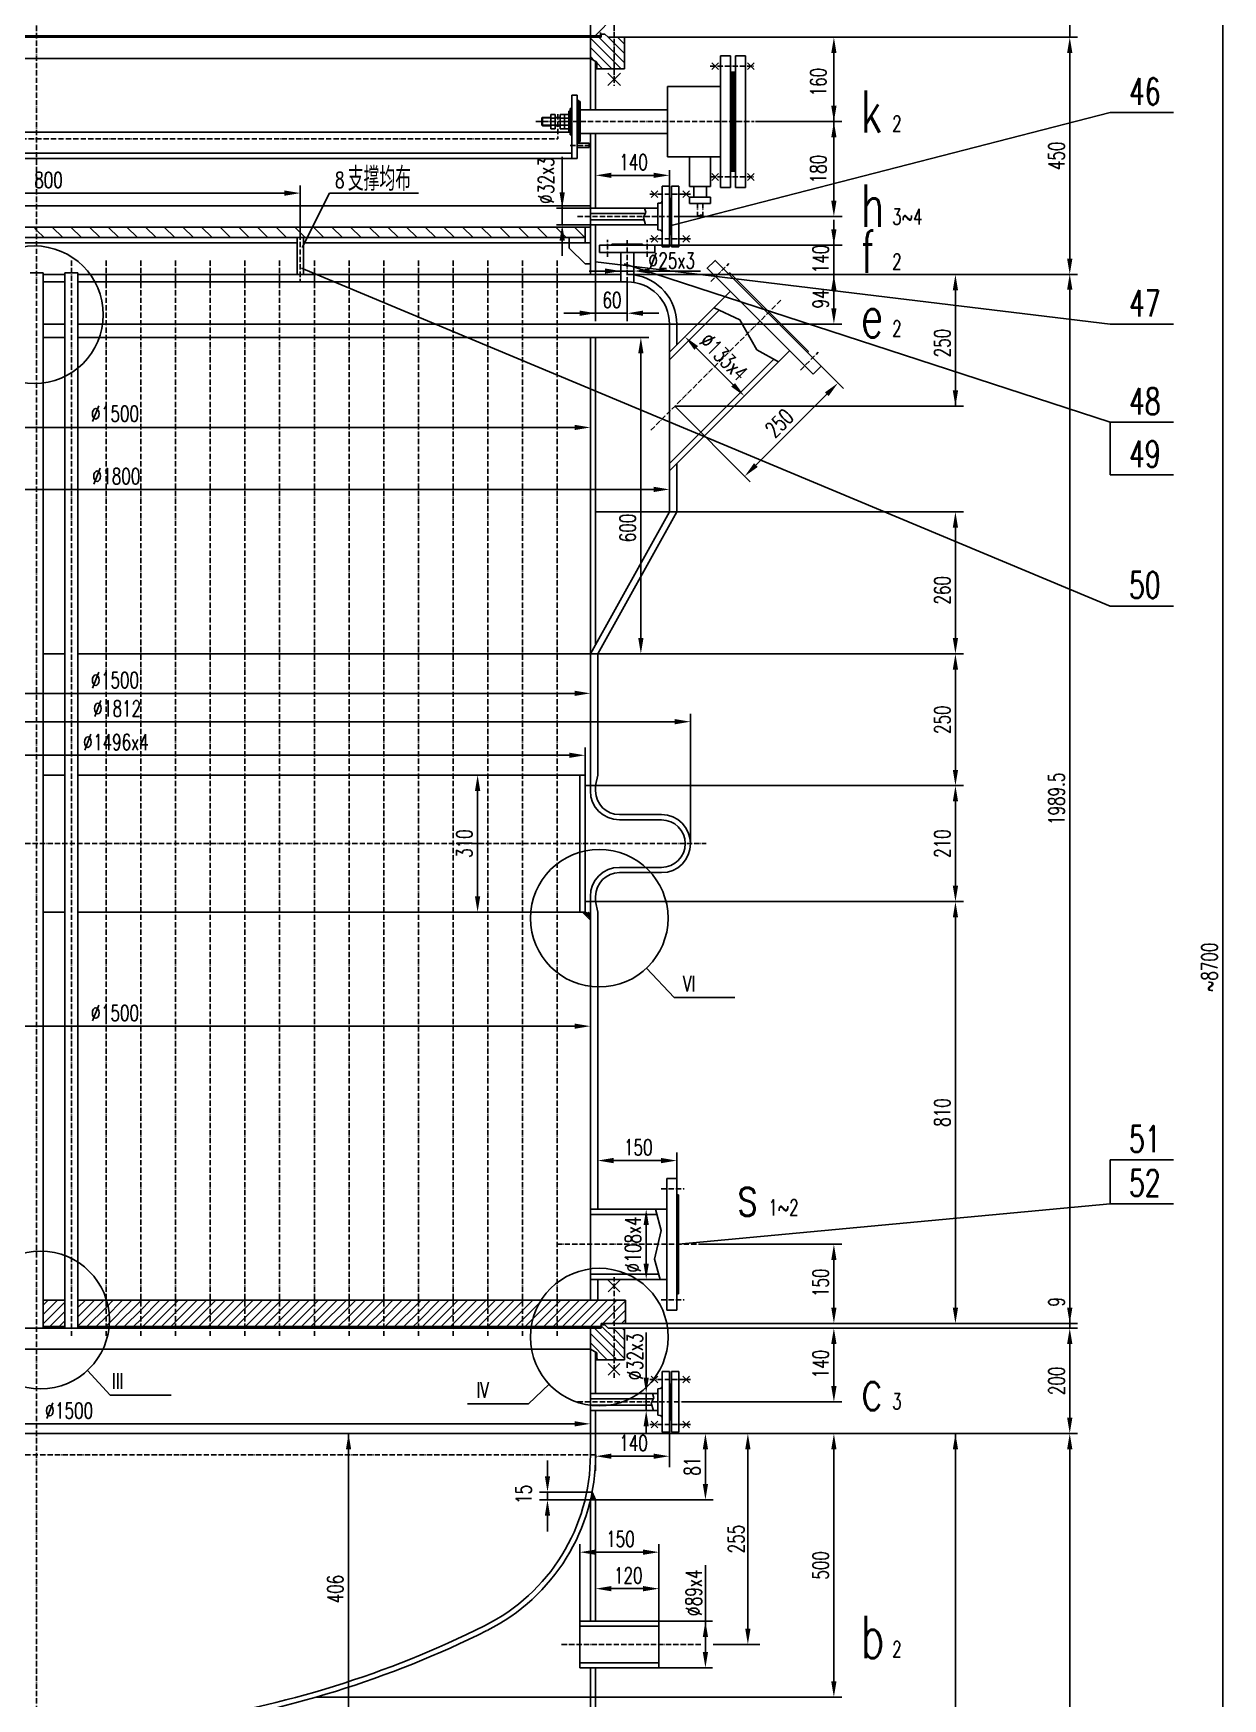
# Model space of a CAD drawing. Header units: millimetres. Extents: x 1545 to 36024, y 3418 to 15628.
# Drawn here: x 3908 to 6163, y 9959 to 13118 of the extents above; entities that cross this region are included whole.
import ezdxf

# ---------------------------------------------------------------- set-up
doc = ezdxf.new("R2010")
doc.units = ezdxf.units.MM
for name, pattern in [('DASHDOT-M', [36, 30, -3, 0, -3]), ('DASHDOT-S', [14, 10, -2, 0, -2]), ('DIVIDE-M', [39, 30, -3, 0, -3, 0, -3]), ('DIVIDE-S', [16, 10, -2, 0, -2, 0, -2])]:
    doc.linetypes.add(name, pattern=pattern)
for name, color, linetype in [('CDR_DIM', 7, 'Continuous'), ('CDR_DWG1', 1, 'Continuous'), ('CDR_DWG3', 3, 'DASHDOT-M'), ('CDR_DWG4', 6, 'DIVIDE-M'), ('CDR_TEXT', 7, 'Continuous'), ('LAYER2-TEXT', 7, 'Continuous')]:
    doc.layers.add(name, color=color, linetype=linetype)
doc.styles.add('HZ', font='simplex.shx', dxfattribs={"width": 0.7, "height": 30, "bigfont": 'HZ.shx'})

msp = doc.modelspace()

# ---------------------------------------------------------------- linework, layer by layer
at = {"color": 0, "linetype": 'Continuous'}
for p, q in [((5873.1, 12631.6), (5873.1, 10661.6)), ((6069.8, 10980.7), (5949.7, 10980.7)), ((6069.8, 10897.5), (5949.7, 10897.5))]:
    msp.add_line(p, q, dxfattribs=at)
at = {"linetype": 'Continuous'}
for p, q in [((5949.7, 10980.7), (5949.7, 10897.5)), ((5949.7, 10897.5), (5131, 10820.6))]:
    msp.add_line(p, q, dxfattribs=at)
at = {"layer": 'CDR_DIM', "color": 0, "linetype": 'Continuous'}
for p, q in [((6163.1, 7486.3), (6163.1, 15212)), ((5873.1, 13110.1), (5873.1, 14351.2)), ((4973, 13113.1), (5009, 13149.2)), ((4964, 13111.3), (4965.9, 13113.1)), ((4966.1, 13110.1), (4964, 13112.2)), ((4966.4, 13110.1), (4969.4, 13113.1)), ((4969.6, 13110.1), (4966.6, 13113.1)), ((4970, 13110.1), (4973, 13113.1)), ((4973.2, 13110.1), (4970.2, 13113.1)), ((4973.5, 13110.1), (4976.5, 13113.1)), ((4976.7, 13110.1), (4973.7, 13113.1)), ((4977, 13110.1), (4980, 13113.1)), ((4980.2, 13110.1), (4977.2, 13113.1)), ((5009, 13081.3), (4980.2, 13110.1)), ((4980.6, 13110.1), (4983, 13112.6)), ((4983, 13110.8), (4980.8, 13113.1)), ((5009, 13099), (4997.9, 13110.1)), ((5029, 13096.7), (5015.6, 13110.1)), ((5029, 13110.1), (5888.1, 13110.1)), ((5009, 13063.6), (4964, 13108.6)), ((5004.9, 13050.1), (4964, 13090.9)), ((5029, 13079), (5009, 13099)), ((5029, 13061.3), (5009, 13081.3)), ((5425.8, 13080.1), (5425.8, 12940.1)), ((5873.1, 13080.1), (5873.1, 12690.1)), ((4971.7, 13065.6), (4964, 13073.3)), ((4987.2, 13050.1), (4976, 13061.3)), ((5022.6, 13050.1), (5009, 13063.6)), ((4889, 12957.1), (4872, 12957.1)), ((4907, 12957.1), (4897, 12957.1)), ((5119.5, 12753.8), (5949.7, 12967.5)), ((6069.8, 12967.5), (5949.7, 12967.5)), ((4889, 12943.1), (4872, 12943.1)), ((4907, 12943.1), (4897, 12943.1)), ((5277.2, 12950.1), (5440.8, 12950.1)), ((5425.8, 12950.1), (5440.8, 12950.1)), ((5425.8, 12950.1), (5425.8, 12800.1)), ((4910.6, 12754.1), (4910.6, 12883.4)), ((5114, 12857.9), (5114, 12827.6)), ((4414, 12730.1), (4414, 12829)), ((5084, 12848.2), (5004, 12848.2)), ((3444, 12814.5), (4384, 12814.5)), ((4414, 12814.5), (4414, 12814.5)), ((4469.4, 12814.5), (4417.2, 12711.5)), ((4469.4, 12814.5), (4638.3, 12814.5)), ((4964, 12786.1), (4900, 12786.1)), ((5069.5, 12778.2), (5064.6, 12768)), ((5064.6, 12768), (5068.8, 12754.1)), ((5066.7, 12786.1), (5069.5, 12778.2)), ((5132, 12770.1), (5441.3, 12770.1)), ((5425.8, 12596.1), (5425.8, 12764.1)), ((3914, 12744.4), (3908.4, 12750.1)), ((3928.4, 12730.1), (3914, 12744.4)), ((3963.7, 12730.1), (3943.7, 12750.1)), ((3999.1, 12730.1), (3979.1, 12750.1)), ((4034.4, 12730.1), (4014.4, 12750.1)), ((4069.8, 12730.1), (4049.8, 12750.1)), ((4105.1, 12730.1), (4085.1, 12750.1)), ((4140.5, 12730.1), (4120.5, 12750.1)), ((4175.8, 12730.1), (4155.8, 12750.1)), ((4211.2, 12730.1), (4191.2, 12750.1)), ((4246.6, 12730.1), (4226.6, 12750.1)), ((4281.9, 12730.1), (4261.9, 12750.1)), ((4317.3, 12730.1), (4297.3, 12750.1)), ((4352.6, 12730.1), (4332.6, 12750.1)), ((4388, 12730.1), (4368, 12750.1)), ((4423.3, 12730.1), (4403.3, 12750.1)), ((4458.7, 12730.1), (4438.7, 12750.1)), ((4494, 12730.1), (4474, 12750.1)), ((4529.4, 12730.1), (4509.4, 12750.1)), ((4564.8, 12730.1), (4544.8, 12750.1)), ((4600.1, 12730.1), (4580.1, 12750.1)), ((4635.5, 12730.1), (4615.5, 12750.1)), ((4670.8, 12730.1), (4650.8, 12750.1)), ((4706.2, 12730.1), (4686.2, 12750.1)), ((4741.5, 12730.1), (4721.5, 12750.1)), ((4776.9, 12730.1), (4756.9, 12750.1)), ((4812.2, 12730.1), (4792.2, 12750.1)), ((4847.6, 12730.1), (4827.6, 12750.1)), ((4883, 12730.1), (4863, 12750.1)), ((4918.3, 12730.1), (4898.3, 12750.1)), ((4964, 12754.1), (4900, 12754.1)), ((4953.7, 12730.1), (4933.7, 12750.1)), ((4910.6, 12724.1), (4910.6, 12695.8)), ((5086.5, 12715.7), (5441.3, 12715.7)), ((4416.5, 12671.9), (5949.7, 12031.3)), ((5949.7, 12380), (5028.4, 12680.3)), ((5046.5, 12666.7), (4961.5, 12666.7)), ((4974, 12660.1), (4974, 12571.7)), ((5034, 12660.1), (5888.1, 12660.1)), ((5034, 12646.1), (5034, 12571.7)), ((5076.5, 12666.7), (5172.6, 12666.7)), ((5441.6, 12660.1), (5410.8, 12660.1)), ((5873.1, 12660.1), (5858.1, 12660.1)), ((5656.3, 12410.1), (5656.3, 12630.1)), ((5034, 12586.7), (4914, 12586.7)), ((5064, 12586.7), (5094, 12586.7)), ((5198.5, 12597), (5247.4, 12574.1)), ((5247.4, 12574.1), (5279.9, 12517)), ((4974, 12540.6), (5074.8, 12540.6)), ((5128, 12566.1), (5440.8, 12566.1)), ((6069.8, 12565.9), (5949.7, 12565.9)), ((5059.8, 12510.6), (5059.8, 11970.6)), ((5164.8, 12520.8), (5234.8, 12450.8)), ((5279.9, 12517), (5320.8, 12494.5)), ((5401.6, 12486.1), (5444.1, 12443.6)), ((5277.9, 12298.6), (5412.3, 12433)), ((4964, 12370), (4964, 12385)), ((5124, 12410.1), (5671.3, 12410.1)), ((5124, 12410.1), (5267.3, 12266.8)), ((2779.2, 12370), (4934, 12370)), ((6069.8, 12380), (5949.7, 12380)), ((5949.7, 12380), (5949.7, 12280)), ((5114, 12252.5), (5114, 12267.5)), ((6069.8, 12280), (5949.7, 12280)), ((2620.7, 12252.5), (5084, 12252.5)), ((5128, 12210.1), (5671.3, 12210.1)), ((5656.3, 12181.6), (5656.3, 11970.6)), ((6069.8, 12031.3), (5949.7, 12031.3)), ((4978, 11940.6), (5671.3, 11940.6)), ((5059.8, 11940.6), (5044.8, 11940.6)), ((5656.3, 11940.6), (5641.3, 11940.6)), ((5656.3, 11940.6), (5641.3, 11940.6)), ((5656.3, 11910.6), (5656.3, 11720.6)), ((4964, 11865.7), (4964, 11880.7)), ((2779.2, 11865.7), (4934, 11865.7)), ((5154, 11580.6), (5154, 11826.9)), ((5124, 11811.9), (2704, 11811.9)), ((4954, 11710.6), (4954, 11763.2)), ((4924, 11748.2), (2904, 11748.2)), ((4974, 11690.6), (5671.3, 11690.6)), ((5656.3, 11690.6), (5641.3, 11690.6)), ((5656.3, 11690.6), (5641.3, 11690.6)), ((4750.2, 11680.6), (4750.2, 11480.6)), ((5656.3, 11660.6), (5656.3, 11500.6)), ((4974, 11470.6), (5440.8, 11470.6)), ((5440.8, 11470.6), (5671.3, 11470.6)), ((4949.6, 11450), (4950.2, 11450.6)), ((4951.4, 11448.3), (4953.7, 11450.6)), ((4964, 11439), (4952.5, 11450.6)), ((4953.1, 11446.5), (4957.2, 11450.6)), ((4954.9, 11444.7), (4960.8, 11450.6)), ((4964, 11442.6), (4956, 11450.6)), ((4956.7, 11443), (4964, 11450.4)), ((4958.4, 11441.2), (4964, 11446.8)), ((4964, 11446.1), (4959.6, 11450.6)), ((4960.2, 11439.4), (4964, 11443.3)), ((4962, 11437.7), (4964, 11439.7)), ((4964, 11449.7), (4963.1, 11450.6)), ((4963.7, 11435.9), (4964, 11436.2)), ((5656.3, 11440.6), (5656.3, 10700.6)), ((5070.4, 11344.3), (5122.8, 11288.6)), ((5122.8, 11288.6), (5238.3, 11288.6)), ((4964, 11234.4), (4964, 11249.4)), ((2779.2, 11234.4), (4934, 11234.4)), ((5128, 10945.6), (5128, 10994.5)), ((5098, 10979.5), (5008, 10979.5)), ((5062.4, 10887.1), (5084.9, 10887.1)), ((5087.7, 10887.1), (5098.5, 10846.9)), ((5069.9, 10784.1), (5069.9, 10857.1)), ((5098.5, 10846.9), (5085.9, 10792.3)), ((5177.2, 10820.6), (5440.8, 10820.6)), ((5085.9, 10792.3), (5096.7, 10754.1)), ((5425.8, 10790.6), (5425.8, 10700.6)), ((3926.5, 10705.5), (3935.6, 10714.6)), ((3926.5, 10687.8), (3953.3, 10714.6)), ((3926.5, 10670.1), (3967.4, 10711)), ((3992.4, 10700.6), (4006.4, 10714.6)), ((3992.4, 10682.9), (4024, 10714.6)), ((3992.4, 10665.3), (4041.7, 10714.6)), ((4045.7, 10700.9), (4059.4, 10714.6)), ((4045.7, 10683.2), (4077.1, 10714.6)), ((4045.7, 10665.5), (4094.7, 10714.6)), ((4062.4, 10664.6), (4111.5, 10713.7)), ((4111.5, 10713.7), (4112.4, 10714.6)), ((4111.5, 10696), (4130.1, 10714.6)), ((4111.5, 10678.3), (4147.8, 10714.6)), ((4115.5, 10664.6), (4165.5, 10714.6)), ((4133.1, 10664.6), (4177.3, 10708.8)), ((4177.3, 10708.8), (4183.1, 10714.6)), ((4177.3, 10691.1), (4200.8, 10714.6)), ((4177.3, 10673.4), (4218.5, 10714.6)), ((4186.2, 10664.6), (4236.2, 10714.6)), ((4243.1, 10703.9), (4253.8, 10714.6)), ((4243.1, 10686.2), (4271.5, 10714.6)), ((4243.1, 10668.5), (4289.2, 10714.6)), ((4256.9, 10664.6), (4306.9, 10714.6)), ((4309, 10699), (4324.6, 10714.6)), ((4309, 10681.3), (4342.2, 10714.6)), ((4309.9, 10664.6), (4359.9, 10714.6)), ((4327.6, 10664.6), (4374.8, 10711.8)), ((4374.8, 10711.8), (4377.6, 10714.6)), ((4374.8, 10694.1), (4395.3, 10714.6)), ((4374.8, 10676.4), (4412.9, 10714.6)), ((4380.6, 10664.6), (4430.6, 10714.6)), ((4440.6, 10706.9), (4448.3, 10714.6)), ((4440.6, 10689.2), (4466, 10714.6)), ((4440.6, 10671.5), (4483.7, 10714.6)), ((4451.3, 10664.6), (4501.3, 10714.6)), ((4506.4, 10702), (4519, 10714.6)), ((4506.4, 10684.3), (4536.7, 10714.6)), ((4506.4, 10666.6), (4554.4, 10714.6)), ((4522, 10664.6), (4572, 10714.6)), ((4572.2, 10697.1), (4589.7, 10714.6)), ((4572.2, 10679.4), (4607.4, 10714.6)), ((4575.1, 10664.6), (4625.1, 10714.6)), ((4592.8, 10664.6), (4638, 10709.9)), ((4638, 10709.9), (4642.8, 10714.6)), ((4638, 10692.2), (4660.4, 10714.6)), ((4638, 10674.5), (4678.1, 10714.6)), ((4645.8, 10664.6), (4695.8, 10714.6)), ((4703.9, 10705), (4713.5, 10714.6)), ((4703.9, 10687.3), (4731.1, 10714.6)), ((4703.9, 10669.6), (4748.8, 10714.6)), ((4716.5, 10664.6), (4766.5, 10714.6)), ((4769.7, 10700.1), (4784.2, 10714.6)), ((4769.7, 10682.4), (4801.9, 10714.6)), ((4769.7, 10664.7), (4819.5, 10714.6)), ((4787.2, 10664.6), (4835.5, 10712.9)), ((4835.5, 10712.9), (4837.2, 10714.6)), ((4835.5, 10695.2), (4854.9, 10714.6)), ((4835.5, 10677.5), (4872.6, 10714.6)), ((4840.2, 10664.6), (4890.2, 10714.6)), ((4901.3, 10708), (4907.9, 10714.6)), ((4901.3, 10690.3), (4925.6, 10714.6)), ((4901.3, 10672.6), (4943.3, 10714.6)), ((4911, 10664.6), (4961, 10714.6)), ((4928.6, 10664.6), (4978.6, 10714.6)), ((4946.3, 10664.6), (4996.3, 10714.6)), ((4964, 10664.6), (5009, 10709.7)), ((5009, 10709.7), (5014, 10714.6)), ((5009, 10692), (5030.5, 10713.5)), ((3938.7, 10664.6), (3967.4, 10693.3)), ((4009.4, 10664.6), (4045.7, 10700.9)), ((4027.1, 10664.6), (4045.7, 10683.2)), ((4080.1, 10664.6), (4111.5, 10696)), ((4097.8, 10664.6), (4111.5, 10678.3)), ((4150.8, 10664.6), (4177.3, 10691.1)), ((4203.8, 10664.6), (4243.1, 10703.9)), ((4221.5, 10664.6), (4243.1, 10686.2)), ((4274.6, 10664.6), (4309, 10699)), ((4292.2, 10664.6), (4309, 10681.3)), ((4345.3, 10664.6), (4374.8, 10694.1)), ((4398.3, 10664.6), (4440.6, 10706.9)), ((4416, 10664.6), (4440.6, 10689.2)), ((4469, 10664.6), (4506.4, 10702)), ((4486.7, 10664.6), (4506.4, 10684.3)), ((4539.7, 10664.6), (4572.2, 10697.1)), ((4557.4, 10664.6), (4572.2, 10679.4)), ((4610.4, 10664.6), (4638, 10692.2)), ((4663.5, 10664.6), (4703.9, 10705)), ((4681.1, 10664.6), (4703.9, 10687.3)), ((4734.2, 10664.6), (4769.7, 10700.1)), ((4751.9, 10664.6), (4769.7, 10682.4)), ((4804.9, 10664.6), (4835.5, 10695.2)), ((4822.6, 10664.6), (4835.5, 10677.5)), ((4857.9, 10664.6), (4901.3, 10708)), ((4875.6, 10664.6), (4901.3, 10690.3)), ((4987.7, 10670.6), (5009, 10692)), ((5009, 10674.3), (5030.5, 10695.8)), ((5023, 10670.6), (5030.5, 10678.1)), ((3956.4, 10664.6), (3967.4, 10675.6)), ((4044.7, 10664.6), (4045.7, 10665.5)), ((4168.5, 10664.6), (4177.3, 10673.4)), ((4239.2, 10664.6), (4243.1, 10668.5)), ((4362.9, 10664.6), (4374.8, 10676.4)), ((4433.7, 10664.6), (4440.6, 10671.5)), ((4504.4, 10664.6), (4506.4, 10666.6)), ((4628.1, 10664.6), (4638, 10674.5)), ((4698.8, 10664.6), (4703.9, 10669.6)), ((4769.5, 10664.6), (4769.7, 10664.7)), ((4893.3, 10664.6), (4901.3, 10672.6)), ((4964.5, 10661.6), (4964, 10662)), ((5009, 10606.4), (4964, 10651.4)), ((4967.5, 10664.6), (4964.5, 10661.6)), ((4968, 10661.6), (4965, 10664.6)), ((4971.1, 10664.6), (4968.1, 10661.6)), ((4971.6, 10661.6), (4968.6, 10664.6)), ((4974.6, 10664.6), (4971.6, 10661.6)), ((5009, 10624.1), (4971.6, 10661.6)), ((4975.1, 10661.6), (4972.1, 10664.6)), ((4978.1, 10664.6), (4975.1, 10661.6)), ((4978.6, 10661.6), (4975.6, 10664.6)), ((4981.7, 10664.6), (4978.7, 10661.6)), ((4982.2, 10661.6), (4979.2, 10664.6)), ((4981.7, 10664.6), (4984.5, 10667.5)), ((4984.5, 10663.9), (4982.2, 10661.6)), ((4984.5, 10662.7), (4982.7, 10664.6)), ((5009, 10641.8), (4984.5, 10666.3)), ((5005.3, 10670.6), (5009, 10674.3)), ((5009, 10659.5), (5006.9, 10661.6)), ((5029, 10639.5), (5009, 10659.5)), ((5029, 10657.1), (5024.6, 10661.6)), ((5029, 10661.6), (5888.1, 10661.6)), ((5030.5, 10670.6), (5888.1, 10670.6)), ((5069.9, 10567.6), (5069.9, 10653.5)), ((5429.5, 10670.6), (5410.8, 10670.6)), ((5424.6, 10661.6), (5440.8, 10661.6)), ((5650.4, 10670.6), (5671.3, 10670.6)), ((4996.2, 10601.6), (4964, 10633.7)), ((5029, 10621.8), (5009, 10641.8)), ((5029, 10604.1), (5009, 10624.1)), ((5425.8, 10551.6), (5425.8, 10631.6)), ((5873.1, 10631.6), (5873.1, 10491.6)), ((4978.5, 10601.6), (4976, 10604.1)), ((5013.9, 10601.6), (5009, 10606.4)), ((4053.7, 10534.8), (4010.3, 10581.5)), ((4846.7, 10517.9), (4886.1, 10555.1)), ((4964, 10555.7), (4964, 10570.7)), ((4053.7, 10534.8), (4169.1, 10534.8)), ((5069.9, 10505.6), (5069.9, 10537.6)), ((5084.4, 10529.7), (5079.6, 10519.5)), ((5079.6, 10519.5), (5083.7, 10505.6)), ((5081.6, 10537.6), (5084.4, 10529.7)), ((5140.4, 10521.6), (5440.8, 10521.6)), ((4731.3, 10517.9), (4846.7, 10517.9)), ((2799.2, 10480.1), (4934, 10480.1)), ((4505.5, 9916.7), (4505.5, 10461.6)), ((4974, 10461.6), (5888.1, 10461.6)), ((5069.9, 10475.6), (5069.9, 10461.6)), ((5114, 10464.1), (5114, 10398)), ((5166.6, 10461.6), (5197.2, 10461.6)), ((5412.6, 10461.6), (5440.8, 10461.6)), ((5672.4, 10461.6), (5641.3, 10461.6)), ((5656.3, 9326.6), (5656.3, 10461.6)), ((5873.1, 10461.6), (5858.1, 10461.6)), ((5182.2, 10365.8), (5182.2, 10431.6)), ((5262.7, 10431.6), (5262.7, 10091.6)), ((5425.8, 9991.6), (5425.8, 10431.6)), ((5873.1, 7456.3), (5873.1, 10431.6)), ((4882.7, 10380.8), (4882.7, 10410.8)), ((4974, 10421.6), (4974, 10391.3)), ((5084, 10418.7), (5004, 10418.7)), ((4967.3, 10350.8), (4867.7, 10350.8)), ((4964, 10335.8), (4867.7, 10335.8)), ((4882.7, 10350.8), (4882.7, 10335.8)), ((4964.2, 10335.8), (4964.1, 10335.9)), ((4964.3, 10336.9), (4970.7, 10343.3)), ((4967.7, 10335.8), (4964.7, 10338.8)), ((4965.3, 10341.5), (4969.6, 10345.7)), ((4971.2, 10335.8), (4965.4, 10341.7)), ((4973.4, 10337.2), (4966, 10344.6)), ((4966.3, 10346), (4968.5, 10348.2)), ((4970.5, 10343.6), (4966.6, 10347.5)), ((4966.8, 10335.8), (4971.8, 10340.9)), ((4967.2, 10350.4), (4967.4, 10350.6)), ((4967.6, 10350.1), (4967.2, 10350.5)), ((4970.3, 10335.8), (4972.9, 10338.4)), ((4973.8, 10335.8), (4974, 10336)), ((4974, 10335.8), (5197.2, 10335.8)), ((4882.7, 10305.8), (4882.7, 10275.8)), ((4944, 10106.1), (4944, 10251.7)), ((4974, 10236.7), (5064, 10236.7)), ((5094, 10106.1), (5094, 10251.7)), ((5182.2, 10212), (5182.2, 10047.1)), ((5094, 10154.1), (5094, 10182.5)), ((5004, 10167.5), (5064, 10167.5)), ((5094, 10106.1), (5195.4, 10106.1)), ((5196.9, 10061.6), (5285.7, 10061.6)), ((5094, 10017.1), (5195.4, 10017.1)), ((4974, 9961.6), (5440.8, 9961.6))]:
    msp.add_line(p, q, dxfattribs=at)
for centre in [(3909.8, 12583.8), (4980.9, 11439.2), (3921.5, 10677.1), (4980.9, 10644.7)]:
    msp.add_circle(centre, 130.5, dxfattribs=at)
for points in [[(5430.8, 13080.1), (5420.8, 13080.1), (5425.8, 13110.1)], [(5868.1, 13080.1), (5878.1, 13080.1), (5873.1, 13110.1)], [(5430.8, 12980.1), (5420.8, 12980.1), (5425.8, 12950.1)], [(5430.8, 12920.1), (5420.8, 12920.1), (5425.8, 12950.1)], [(5004, 12853.2), (5004, 12843.2), (4974, 12848.2)], [(5084, 12853.2), (5084, 12843.2), (5114, 12848.2)], [(4384, 12819.5), (4384, 12809.5), (4414, 12814.5)], [(4915.6, 12816.1), (4905.6, 12816.1), (4910.6, 12786.1)], [(5430.8, 12800.1), (5420.8, 12800.1), (5425.8, 12770.1)], [(4915.6, 12724.1), (4905.6, 12724.1), (4910.6, 12754.1)], [(5430.8, 12745.7), (5420.8, 12745.7), (5425.8, 12715.7)], [(4991.5, 12671.7), (4991.5, 12661.7), (5021.5, 12666.7)], [(5076.5, 12671.7), (5076.5, 12661.7), (5046.5, 12666.7)], [(5868.1, 12690.1), (5878.1, 12690.1), (5873.1, 12660.1)], [(5420.8, 12630.1), (5430.8, 12630.1), (5425.8, 12660.1)], [(5651.3, 12630.1), (5661.3, 12630.1), (5656.3, 12660.1)], [(5868.1, 12631.6), (5878.1, 12631.6), (5873.1, 12661.6)], [(4944, 12591.7), (4944, 12581.7), (4974, 12586.7)], [(5064, 12591.7), (5064, 12581.7), (5034, 12586.7)], [(5420.8, 12596.1), (5430.8, 12596.1), (5425.8, 12566.1)], [(5054.8, 12510.6), (5064.8, 12510.6), (5059.8, 12540.6)], [(5168.3, 12524.3), (5161.2, 12517.3), (5143.5, 12542)], [(5238.3, 12454.3), (5231.2, 12447.3), (5256, 12429.6)], [(5408.8, 12436.5), (5415.8, 12429.4), (5433.5, 12454.2)], [(5651.3, 12440.1), (5661.3, 12440.1), (5656.3, 12410.1)], [(4934, 12375), (4934, 12365), (4964, 12370)], [(5274.4, 12302.2), (5281.5, 12295.1), (5256.7, 12277.4)], [(5084, 12257.5), (5084, 12247.5), (5114, 12252.5)], [(5651.3, 12180.1), (5661.3, 12180.1), (5656.3, 12210.1)], [(5054.8, 11970.6), (5064.8, 11970.6), (5059.8, 11940.6)], [(5651.3, 11970.6), (5661.3, 11970.6), (5656.3, 11940.6)], [(5651.3, 11910.6), (5661.3, 11910.6), (5656.3, 11940.6)], [(4934, 11870.7), (4934, 11860.7), (4964, 11865.7)], [(5124, 11816.9), (5124, 11806.9), (5154, 11811.9)], [(4924, 11753.2), (4924, 11743.2), (4954, 11748.2)], [(5651.3, 11720.6), (5661.3, 11720.6), (5656.3, 11690.6)], [(4745.2, 11680.6), (4755.2, 11680.6), (4750.2, 11710.6)], [(5651.3, 11660.6), (5661.3, 11660.6), (5656.3, 11690.6)], [(5651.3, 11500.6), (5661.3, 11500.6), (5656.3, 11470.6)], [(4745.2, 11480.6), (4755.2, 11480.6), (4750.2, 11450.6)], [(5651.3, 11440.6), (5661.3, 11440.6), (5656.3, 11470.6)], [(4934, 11239.4), (4934, 11229.4), (4964, 11234.4)], [(5008, 10984.5), (5008, 10974.5), (4978, 10979.5)], [(5098, 10984.5), (5098, 10974.5), (5128, 10979.5)], [(5064.9, 10857.1), (5074.9, 10857.1), (5069.9, 10887.1)], [(5420.8, 10790.6), (5430.8, 10790.6), (5425.8, 10820.6)], [(5064.9, 10784.1), (5074.9, 10784.1), (5069.9, 10754.1)], [(5420.8, 10700.6), (5430.8, 10700.6), (5425.8, 10670.6)], [(5651.3, 10700.6), (5661.3, 10700.6), (5656.3, 10670.6)], [(5868.1, 10700.6), (5878.1, 10700.6), (5873.1, 10670.6)], [(5420.8, 10631.6), (5430.8, 10631.6), (5425.8, 10661.6)], [(5868.1, 10631.6), (5878.1, 10631.6), (5873.1, 10661.6)], [(5064.9, 10567.6), (5074.9, 10567.6), (5069.9, 10537.6)], [(5420.8, 10551.6), (5430.8, 10551.6), (5425.8, 10521.6)], [(5064.9, 10475.6), (5074.9, 10475.6), (5069.9, 10505.6)], [(5868.1, 10491.6), (5878.1, 10491.6), (5873.1, 10461.6)], [(4500.5, 10431.6), (4510.5, 10431.6), (4505.5, 10461.6)], [(4934, 10485.1), (4934, 10475.1), (4964, 10480.1)], [(5177.2, 10431.6), (5187.2, 10431.6), (5182.2, 10461.6)], [(5267.7, 10431.6), (5257.7, 10431.6), (5262.7, 10461.6)], [(5420.8, 10431.6), (5430.8, 10431.6), (5425.8, 10461.6)], [(5651.3, 10431.6), (5661.3, 10431.6), (5656.3, 10461.6)], [(5868.1, 10431.6), (5878.1, 10431.6), (5873.1, 10461.6)], [(5004, 10423.7), (5004, 10413.7), (4974, 10418.7)], [(5084, 10423.7), (5084, 10413.7), (5114, 10418.7)], [(4877.7, 10380.8), (4887.7, 10380.8), (4882.7, 10350.8)], [(5177.2, 10365.8), (5187.2, 10365.8), (5182.2, 10335.8)], [(4877.7, 10305.8), (4887.7, 10305.8), (4882.7, 10335.8)], [(4974, 10241.7), (4974, 10231.7), (4944, 10236.7)], [(5064, 10241.7), (5064, 10231.7), (5094, 10236.7)], [(5004, 10172.5), (5004, 10162.5), (4974, 10167.5)], [(5064, 10172.5), (5064, 10162.5), (5094, 10167.5)], [(5187.2, 10076.1), (5177.2, 10076.1), (5182.2, 10106.1)], [(5267.7, 10091.6), (5257.7, 10091.6), (5262.7, 10061.6)], [(5187.2, 10047.1), (5177.2, 10047.1), (5182.2, 10017.1)], [(5420.8, 9991.6), (5430.8, 9991.6), (5425.8, 9961.6)]]:
    msp.add_solid(points, dxfattribs=at)
at = {"layer": 'CDR_DWG1'}
for p, q in [((4964, 13159.2), (4964, 13110.1)), ((4984.5, 13110.1), (2843.5, 13110.1)), ((2845, 13113.1), (4983, 13113.1)), ((4964, 12972.6), (4964, 13113.1)), ((4964, 13070), (4964, 13110.1)), ((4983, 13110.1), (4983, 13119.1)), ((4983, 13116.1), (4991.5, 13116.1)), ((4984.5, 13110.1), (4984.5, 13116.1)), ((4991.5, 13116.1), (4997.5, 13110.1)), ((4997.5, 13110.1), (5029, 13110.1)), ((4997.5, 13110.1), (5029, 13110.1)), ((5029, 13110.1), (5029, 13050.1)), ((2864, 13070), (4964, 13070)), ((4976, 13063.1), (4964, 13070)), ((4974, 12972.6), (4974, 13064.3)), ((5029, 13050.1), (4974, 13050.1)), ((4976, 13050.1), (4976, 13063.1)), ((5207, 13048.7), (5194.3, 13061.5)), ((5194.3, 13048.7), (5207, 13061.5)), ((5211, 12825.1), (5211, 13075.1)), ((5211, 13075.1), (5230, 13075.1)), ((5230, 13075.1), (5230, 12825.1)), ((5239, 13044.1), (5239, 13075.1)), ((5239, 13075.1), (5258, 13075.1)), ((5258, 13075.1), (5258, 12825.1)), ((5262.1, 13048.7), (5274.8, 13061.5)), ((5274.8, 13048.7), (5262.1, 13061.5)), ((5021.1, 13042.3), (4997, 13018.3)), ((4997, 13042.3), (5021.1, 13018.3)), ((5110, 13016.6), (5110, 12883.6)), ((5110, 13016.6), (5211, 13016.6)), ((5230, 13044.1), (5233, 13044.1)), ((5233, 13044.1), (5233, 12856.1)), ((5233, 13044.1), (5236, 13044.1)), ((5236, 12856.1), (5236, 13044.1)), ((5236, 13044.1), (5239, 13044.1)), ((5239, 12856.1), (5239, 13044.1)), ((4939, 13000.1), (4929, 13000.1)), ((4929, 12880.1), (4929, 13000.1)), ((4939, 12880.1), (4939, 13000.1)), ((4942, 12990.1), (4939, 12990.1)), ((4942, 12910.1), (4942, 12990.1)), ((4945, 12988.1), (4942, 12988.1)), ((4945, 12988.1), (4945, 12912.1)), ((4873, 12958.1), (4872, 12957.1)), ((4872, 12957.1), (4872, 12943.1)), ((4873, 12958.1), (4873, 12942.1)), ((4889, 12958.1), (4873, 12958.1)), ((4889, 12963.5), (4889, 12936.7)), ((4897, 12963.5), (4889, 12963.5)), ((4897, 12956.6), (4889, 12956.6)), ((4897, 12963.5), (4897, 12936.7)), ((4907, 12958.1), (4897, 12958.1)), ((4915, 12963.5), (4907, 12963.5)), ((4907, 12963.5), (4907, 12936.7)), ((4915, 12956.6), (4907, 12956.6)), ((4923, 12963.5), (4915, 12963.5)), ((4915, 12963.5), (4915, 12936.7)), ((4923, 12956.6), (4915, 12956.6)), ((4923, 12958.1), (4923, 12970.1)), ((4926, 12970.1), (4923, 12970.1)), ((4923, 12963.5), (4923, 12936.7)), ((4929, 12975.1), (4926, 12975.1)), ((4926, 12975.1), (4926, 12925.1)), ((5110, 12972.6), (4945, 12972.6)), ((2905, 12930.1), (4926, 12930.1)), ((4873, 12942.1), (4872, 12943.1)), ((4889, 12942.1), (4873, 12942.1)), ((4897, 12943.6), (4889, 12943.6)), ((4897, 12936.7), (4889, 12936.7)), ((4907, 12942.1), (4897, 12942.1)), ((4915, 12943.6), (4907, 12943.6)), ((4915, 12936.7), (4907, 12936.7)), ((4923, 12943.6), (4915, 12943.6)), ((4923, 12936.7), (4915, 12936.7)), ((4923, 12942.1), (4923, 12930.1)), ((4926, 12930.1), (4923, 12930.1)), ((4929, 12925.1), (4926, 12925.1)), ((5110, 12927.6), (4945, 12927.6)), ((4964, 12660.1), (4964, 12927.6)), ((4974, 12786.1), (4974, 12927.6)), ((2899, 12890.1), (4929, 12890.1)), ((4942, 12910.1), (4939, 12910.1)), ((4962, 12909.1), (4939, 12909.1)), ((4962, 12901.1), (4939, 12901.1)), ((4945, 12912.1), (4942, 12912.1)), ((4962, 12909.1), (4962, 12901.1)), ((2889, 12880.1), (4939, 12880.1)), ((5110, 12883.6), (5211, 12883.6)), ((5152, 12883.6), (5152, 12827.1)), ((5192, 12883.6), (5192, 12827.1)), ((5100, 12827.6), (5114, 12827.6)), ((5100, 12712.6), (5100, 12827.6)), ((5114, 12827.6), (5114, 12712.6)), ((5118, 12827.6), (5118, 12712.6)), ((5132, 12827.6), (5118, 12827.6)), ((5132, 12712.6), (5132, 12827.6)), ((5152, 12827.1), (5192, 12827.1)), ((5160, 12827.1), (5160, 12808.1)), ((5184, 12827.1), (5184, 12808.1)), ((5194.3, 12851.5), (5207, 12838.7)), ((5207, 12851.5), (5194.3, 12838.7)), ((5230, 12825.1), (5211, 12825.1)), ((5233, 12856.1), (5230, 12856.1)), ((5236, 12856.1), (5233, 12856.1)), ((5239, 12856.1), (5236, 12856.1)), ((5239, 12825.1), (5239, 12856.1)), ((5258, 12825.1), (5239, 12825.1)), ((5262.1, 12851.5), (5274.8, 12838.7)), ((5274.8, 12851.5), (5262.1, 12838.7)), ((5091.8, 12806.2), (5079.1, 12819)), ((5079.1, 12806.2), (5091.8, 12819)), ((5092, 12795.3), (5096.5, 12795.7)), ((5092, 12795.3), (5092, 12744.9)), ((5100, 12796.1), (5100, 12744.1)), ((5114, 12804.1), (5116, 12804.1)), ((5116, 12804.1), (5116, 12736.1)), ((5118, 12804.1), (5116, 12804.1)), ((5116, 12804.1), (5116, 12736.1)), ((5151.9, 12806.2), (5139.2, 12819)), ((5139.2, 12806.2), (5151.9, 12819)), ((5152, 12807.1), (5152, 12795.1)), ((5152, 12807.1), (5192, 12807.1)), ((5152, 12795.1), (5192, 12795.1)), ((5192, 12807.1), (5192, 12795.1)), ((2864, 12790.1), (4964, 12790.1)), ((4964, 12786.1), (5092, 12786.1)), ((4964, 12776.1), (5068.5, 12776.1)), ((4964, 12764.1), (5065.8, 12764.1)), ((5092, 12786.1), (5092, 12754.1)), ((2864, 12750.1), (4964, 12750.1)), ((2874, 12730.1), (4954, 12730.1)), ((4408, 12730.1), (4408, 12660.1)), ((4420, 12730.1), (4420, 12660.1)), ((4924, 12710.1), (4924, 12730.1)), ((4954, 12720.1), (4954, 12750.1)), ((4964, 12754.1), (5092, 12754.1)), ((4974, 12660.1), (4974, 12754.1)), ((5091.8, 12734), (5079.1, 12721.2)), ((5079.1, 12734), (5091.8, 12721.2)), ((5092, 12744.9), (5096.5, 12744.5)), ((5116, 12736.1), (5114, 12736.1)), ((5116, 12736.1), (5118, 12736.1)), ((5139.2, 12734), (5151.9, 12721.2)), ((5151.9, 12734), (5139.2, 12721.2)), ((3420, 12720.1), (4408, 12720.1)), ((4420, 12720.1), (4964, 12720.1)), ((4924, 12710.1), (4954, 12680.1)), ((5086.5, 12715.7), (4981.5, 12715.7)), ((4981.5, 12715.7), (4981.5, 12701.7)), ((4981.5, 12701.7), (5086.5, 12701.7)), ((5063, 12717.7), (5005, 12717.7)), ((5005, 12717.7), (5005, 12715.7)), ((5021.5, 12646.1), (5021.5, 12701.7)), ((5046.5, 12701.7), (5021.5, 12701.7)), ((5046.5, 12645.1), (5046.5, 12701.7)), ((5063, 12715.7), (5063, 12717.7)), ((5086.5, 12701.7), (5086.5, 12715.7)), ((5114, 12712.6), (5100, 12712.6)), ((5118, 12712.6), (5132, 12712.6)), ((4964, 12680.1), (4954, 12680.1)), ((5200.1, 12686.1), (5185.2, 12671.3)), ((5185.2, 12672.8), (5386.7, 12471.3)), ((5401.6, 12486.1), (5200.1, 12687.6)), ((3901.5, 12663.1), (3926.5, 12663.1)), ((3926.5, 12663.1), (3926.5, 10661.6)), ((3926.5, 12660.1), (3967.4, 12660.1)), ((3926.5, 12646.1), (3967.4, 12646.1)), ((3967.4, 12663.1), (3967.4, 10661.6)), ((3992.4, 12663.1), (3967.4, 12663.1)), ((3992.4, 12663.1), (3992.4, 10661.6)), ((3992.4, 12660.1), (5021.5, 12660.1)), ((3992.4, 12646.1), (5034, 12646.1)), ((5228, 12662.5), (5225.9, 12660.3)), ((5377.9, 12514), (5228, 12664)), ((5114, 12512.5), (5229.8, 12628.2)), ((5114, 12498.4), (5208.2, 12592.5)), ((3967.4, 12566.1), (3926.5, 12566.1)), ((3926.5, 12540.6), (3967.4, 12540.6)), ((5128, 12566.1), (3992.4, 12566.1)), ((3992.4, 12540.6), (4974, 12540.6)), ((4964, 12001.6), (4964, 12540.6)), ((4974, 11959.6), (4974, 12540.6)), ((5114, 12566.1), (5114, 12210.1)), ((5128, 12566.1), (5128, 12526.5)), ((5114, 12287.7), (5342.2, 12515.8)), ((5375.8, 12511.9), (5377.9, 12514)), ((5114, 12301.8), (5311.7, 12499.5)), ((5386.7, 12471.3), (5401.6, 12486.1)), ((5128, 12301.7), (5128, 12210.1)), ((5114, 12210.1), (4964, 11940.6)), ((4974, 12210.1), (5128, 12210.1)), ((5128, 12210.1), (4978, 11940.6)), ((4964, 12001.6), (4964, 11680.6)), ((3926.5, 11940.6), (3967.4, 11940.6)), ((3992.4, 11940.6), (4978, 11940.6)), ((4978, 11940.6), (4978, 11710.6)), ((3926.5, 11710.6), (3967.4, 11710.6)), ((4954, 11710.6), (3992.4, 11710.6)), ((4944, 11710.6), (4944, 11450.6)), ((4954, 11710.6), (4954, 11450.6)), ((4954, 11690.6), (4974, 11690.6)), ((4974, 11690.6), (4978, 11710.6)), ((4974, 11680.6), (4974, 11690.6)), ((5099, 11635.6), (5019, 11635.6)), ((5099, 11625.6), (5019, 11625.6)), ((5099, 11535.6), (5019, 11535.6)), ((5099, 11525.6), (5019, 11525.6)), ((4954, 11470.6), (4974, 11470.6)), ((4964, 11480.6), (4964, 10714.6)), ((4974, 11480.6), (4974, 11470.6)), ((4974, 11470.6), (4978, 11450.6)), ((3926.5, 11450.6), (3967.4, 11450.6)), ((4954, 11450.6), (3992.4, 11450.6)), ((4949, 11450.6), (4964, 11435.6)), ((4978, 11450.6), (4978, 10887.1)), ((5128, 10945.6), (5109, 10945.6)), ((5109, 10945.6), (5109, 10695.6)), ((5128, 10695.6), (5128, 10945.6)), ((5131, 10914.6), (5128, 10914.6)), ((5131, 10726.6), (5131, 10914.6)), ((4964, 10887.1), (5109, 10887.1)), ((4964, 10877.1), (5090.4, 10877.1)), ((5109, 10754.1), (5109, 10887.1)), ((4964, 10764.1), (5093.9, 10764.1)), ((4964, 10754.1), (5109, 10754.1)), ((4978, 10754.1), (4978, 10714.6)), ((4998, 10730.3), (5020.1, 10752.4)), ((5020.1, 10730.3), (4998, 10752.4)), ((3967.4, 10714.6), (3926.5, 10714.6)), ((5030.5, 10714.6), (3992.4, 10714.6)), ((5030.5, 10670.6), (5030.5, 10714.6)), ((5128, 10726.6), (5131, 10726.6)), ((5109, 10695.6), (5128, 10695.6)), ((4984.5, 10661.6), (2854, 10661.6)), ((3967.4, 10664.6), (3926.5, 10664.6)), ((4984.5, 10664.6), (3992.4, 10664.6)), ((4964, 10621.5), (4964, 10664.6)), ((4984.5, 10664.6), (4984.5, 10670.6)), ((4984.5, 10670.6), (5030.5, 10670.6)), ((4984.5, 10667.6), (4991.5, 10667.6)), ((4984.5, 10661.6), (4984.5, 10667.6)), ((4991.5, 10667.6), (4997.5, 10661.6)), ((4997.5, 10661.6), (5029, 10661.6)), ((5029, 10661.6), (5029, 10601.6)), ((2864, 10621.5), (4964, 10621.5)), ((4976, 10614.6), (4964, 10621.5)), ((4964, 10621.5), (4964, 10476.6)), ((4974, 10615.8), (4974, 10537.6)), ((4976, 10601.6), (4976, 10614.6)), ((5029, 10601.6), (4974, 10601.6)), ((5020.1, 10572.4), (4998, 10594.5)), ((4998, 10572.4), (5020.1, 10594.5)), ((5079.1, 10557.7), (5091.8, 10570.5)), ((5091.8, 10557.7), (5079.1, 10570.5)), ((5100, 10464.1), (5100, 10579.1)), ((5100, 10579.1), (5114, 10579.1)), ((5114, 10579.1), (5114, 10464.1)), ((5114, 10555.6), (5116, 10555.6)), ((5116, 10555.6), (5116, 10487.6)), ((5118, 10555.6), (5116, 10555.6)), ((5116, 10555.6), (5116, 10487.6)), ((5132, 10579.1), (5118, 10579.1)), ((5118, 10579.1), (5118, 10464.1)), ((5132, 10464.1), (5132, 10579.1)), ((5139.2, 10557.7), (5151.9, 10570.5)), ((5151.9, 10557.7), (5139.2, 10570.5)), ((4964, 10537.6), (5092, 10537.6)), ((4964, 10527.6), (5083.4, 10527.6)), ((5092, 10546.8), (5096.5, 10547.2)), ((5092, 10546.8), (5092, 10496.4)), ((5092, 10537.6), (5092, 10505.6)), ((5100, 10547.6), (5100, 10495.6)), ((5132, 10547.6), (5132, 10495.6)), ((4964, 10515.6), (5080.7, 10515.6)), ((4964, 10505.6), (5092, 10505.6)), ((4974, 10505.6), (4974, 10436.6)), ((5092, 10496.4), (5096.5, 10496)), ((5116, 10487.6), (5114, 10487.6)), ((5116, 10487.6), (5118, 10487.6)), ((4974, 10461.6), (2854, 10461.6)), ((4964, 10436.6), (4964, 10476.6)), ((4964, 10421.6), (4964, 10476.6)), ((4974, 10476.6), (4974, 10436.6)), ((4974, 10476.6), (4974, 10421.6)), ((5079.1, 10485.5), (5091.8, 10472.7)), ((5091.8, 10485.5), (5079.1, 10472.7)), ((5114, 10464.1), (5100, 10464.1)), ((5118, 10464.1), (5132, 10464.1)), ((5151.9, 10485.5), (5139.2, 10472.7)), ((5139.2, 10485.5), (5151.9, 10472.7)), ((4964, 10335.8), (4964, 10106.1)), ((4964, 10335.8), (4974, 10335.8)), ((4964, 10335.8), (4964, 10106.1)), ((4964, 10335.8), (4974, 10335.8)), ((4974, 10335.8), (4967.3, 10350.8)), ((4974, 10335.8), (4974, 10106.1)), ((4974, 10335.8), (4974, 10106.1)), ((4944, 10106.1), (5094, 10106.1)), ((4944, 10106.1), (4944, 10017.1)), ((4944, 10096.1), (5094, 10096.1)), ((4944, 10096.1), (5094, 10096.1)), ((5094, 10106.1), (5094, 10017.1)), ((4944, 10027.1), (5094, 10027.1)), ((4944, 10027.1), (5094, 10027.1)), ((4944, 10017.1), (5094, 10017.1)), ((4964, 10017.1), (4964, 9646.6)), ((4974, 10017.1), (4974, 9646.6)), ((4443.7, 9961.6), (4974, 9961.6))]:
    msp.add_line(p, q, dxfattribs=at)
for centre, radius, start, end in [((5096, 12799.7), 4, 276, 0), ((5159, 12808.1), 1, 270, 0), ((5185, 12808.1), 1, 180, 270), ((5096, 12740.5), 4, 0, 84), ((5034, 12566.1), 80, 0, 90), ((5034, 12566.1), 94, 0, 82.3582), ((5019, 11680.6), 55, 180, 270), ((5019, 11680.6), 45, 180, 270), ((5099, 11580.6), 55, 270, 90), ((5099, 11580.6), 45, 270, 90), ((5019, 11480.6), 55, 90, 180), ((5019, 11480.6), 45, 90, 180), ((5096, 10551.2), 4, 276, 0), ((5096, 10492), 4, 0, 84), ((4601.3, 10421.6), 362.8, 296.5651, 0), ((4601.3, 10421.6), 372.8, 296.5651, 0), ((3914, 11797.1), 1900.4, 278.0157, 296.5511), ((3914, 11797.1), 1910.4, 277.9735, 296.5511)]:
    msp.add_arc(centre, radius, start, end, dxfattribs=at)
at = {"layer": 'CDR_DWG3', "linetype": 'DASHDOT-S'}
for p, q in [((3914, 15261.2), (3914, 7208.9)), ((5009, 13217.1), (5009, 13018.2)), ((5009, 13026.1), (5009, 13147.6)), ((5191.1, 13055.1), (5275.6, 13055.1)), ((4902.2, 12964.4), (4902.2, 12917.6)), ((4860.7, 12950.1), (5274.8, 12950.1)), ((2925.9, 12917.6), (4902.2, 12917.6)), ((4964, 12905.1), (4924.8, 12905.1)), ((5191.1, 12845.1), (5275.6, 12845.1)), ((5077.1, 12812.6), (5153.9, 12812.6)), ((4939.6, 12770.1), (5140.4, 12770.1)), ((4414, 12750.1), (4414, 12646.1)), ((4996.5, 12693.7), (4996.5, 12725.7)), ((5034, 12725.5), (5034, 12640.6)), ((5071.5, 12693.7), (5071.5, 12725.7)), ((5077.1, 12727.6), (5153.9, 12727.6)), ((3979.9, 12686.6), (3979.9, 10647.1)), ((4045.7, 12686.6), (4045.7, 10647.1)), ((4111.5, 12686.6), (4111.5, 10647.1)), ((4177.3, 12686.6), (4177.3, 10647.1)), ((4243.1, 12686.6), (4243.1, 10647.1)), ((4309, 12686.6), (4309, 10647.1)), ((4374.8, 12686.6), (4374.8, 10647.1)), ((4440.6, 12686.6), (4440.6, 10647.1)), ((4506.4, 12686.6), (4506.4, 10647.1)), ((4572.2, 12686.6), (4572.2, 10647.1)), ((4638, 12686.6), (4638, 10647.1)), ((4703.9, 12686.6), (4703.9, 10647.1)), ((4769.7, 12686.6), (4769.7, 10647.1)), ((4835.5, 12686.6), (4835.5, 10647.1)), ((4901.3, 12686.6), (4901.3, 10647.1)), ((5192.6, 12646.9), (5226.6, 12680.8)), ((5078.9, 12365), (5326.1, 12612.2)), ((5078.9, 12365), (5326.1, 12612.2)), ((5362.3, 12478.7), (5396.3, 12512.6)), ((2623.1, 11580.6), (5183.4, 11580.6)), ((5098, 10925.6), (5142, 10925.6)), ((4901.3, 10820.6), (5177.2, 10820.6)), ((5009, 10567.1), (5009, 10758.6)), ((5098, 10715.6), (5142, 10715.6)), ((5077.1, 10564.1), (5153.9, 10564.1)), ((4939.6, 10521.6), (5140.4, 10521.6)), ((5077.1, 10479.1), (5153.9, 10479.1)), ((4974, 10421.6), (2854, 10421.6)), ((4909.6, 10061.6), (5175, 10061.6))]:
    msp.add_line(p, q, dxfattribs=at)
at = {"layer": 'CDR_DWG4', "color": 3, "linetype": 'DIVIDE-S'}
for p, q in [((5167, 12795.1), (5167, 12771.8)), ((5177, 12795.1), (5177, 12771.8)), ((5170.7, 12771.7), (5167, 12771.8)), ((5173.1, 12773.6), (5170.7, 12771.7)), ((5177, 12771.8), (5173.1, 12773.6))]:
    msp.add_line(p, q, dxfattribs=at)
at = {"layer": 'LAYER2-TEXT', "linetype": 'Continuous'}
msp.add_line((5949.7, 12565.9), (4974, 12683.9), dxfattribs=at)

# ---------------------------------------------------------------- texts
at = {"style": 'HZ', "width": 0.7}
for s, height, p in [('46', 50, (5985.4, 12982.2)), ('k', 80, (5476.5, 12929.4)), ('2', 30, (5536.4, 12931.3)), ('支撑均布', 45, (4504.2, 12818.8)), ('h', 80, (5476.5, 12750.7)), ('3~4', 30, (5536.4, 12754.7)), ('f', 80, (5476.5, 12663.4)), ('2', 30, (5536.4, 12669.6)), ('47', 50, (5985.4, 12580.6)), ('e', 80, (5476.5, 12540.8)), ('2', 30, (5536.4, 12542.7)), ('48', 50, (5985.4, 12394.7)), ('49', 50, (5985.4, 12294.7)), ('50', 50, (5985.4, 12046.1)), ('VI', 30, (5139.7, 11300)), ('51', 50, (5985.4, 10995.4)), ('52', 50, (5985.4, 10912.2)), ('s', 80, (5241.4, 10874.5)), ('1~2', 30, (5301.4, 10875.6)), ('III', 30, (4056.9, 10546.3)), ('IV', 30, (4748.1, 10529.4)), ('c', 80, (5476.5, 10505.9)), ('3', 30, (5536.4, 10507.8)), ('b', 80, (5476.5, 10035.8)), ('2', 30, (5536.4, 10037.7))]:
    msp.add_text(s, height=height, dxfattribs=at).set_placement(p)
at = {"layer": 'CDR_TEXT', "color": 0, "linetype": 'Continuous', "style": 'HZ', "width": 0.7}
for s, rotation, p in [('160', 90, (5411.3, 12998.1)), ('450', 90, (5863.1, 12858.1)), ('32x3', 90, (4894.8, 12813)), ('180', 90, (5411.3, 12833.2)), ('∅', 90, (4894.8, 12794)), ('140', 90, (5415.8, 12662.5)), ('94', 90, (5415.8, 12595.6)), ('∅', 315, (5169, 12530.7)), ('250', 90, (5646.3, 12503.1)), ('133x4', 315, (5182.4, 12517.3)), ('250', 45, (5313.8, 12348.6)), ('600', 90, (5049.8, 12152.3)), ('260', 90, (5646.3, 12034.1)), ('250', 90, (5646.3, 11788.6)), ('1989.5', 90, (5863.1, 11616.1)), ('310', 90, (4740.2, 11553.6)), ('210', 90, (5646.3, 11553.6)), ('~8700', 90, (6153.1, 11299.1)), ('810', 90, (5646.3, 11043.6)), ('108x4', 90, (5059.9, 10786.1)), ('∅', 90, (5059.9, 10767.1)), ('150', 90, (5415.8, 10720.6)), ('9', 90, (5863.1, 10702.3)), ('32x3', 90, (5063.5, 10582.1)), ('140', 90, (5415.8, 10566.6)), ('200', 90, (5863.1, 10534.6)), ('∅', 90, (5063.5, 10563.1)), ('81', 90, (5172.2, 10381.7)), ('15', 90, (4852.7, 10328.3)), ('255', 90, (5255.6, 10234.6)), ('500', 90, (5415.8, 10184.6)), ('406', 90, (4495.5, 10139.7)), ('89x4', 90, (5175.1, 10134.4)), ('∅', 90, (5175.1, 10115.4))]:
    msp.add_text(s, height=30, rotation=rotation, dxfattribs=at).set_placement(p)
for s, p in [('140', (5019, 12858.2)), ('800', (3909.5, 12824.5)), ('8', (4479.8, 12824.5)), ('∅', (5074.1, 12671.5)), ('25x3', (5093.1, 12671.5)), ('60', (4987, 12596.7)), ('∅', (4017, 12381)), ('1500', (4036, 12381)), ('∅', (4019.5, 12262.5)), ('1800', (4038.5, 12262.5)), ('∅', (4017, 11875.7)), ('1500', (4036, 11875.7)), ('∅', (4021, 11821.9)), ('1812', (4040, 11821.9)), ('∅', (4002.2, 11758.2)), ('1496x4', (4021.2, 11758.2)), ('∅', (4017, 11244.4)), ('1500', (4036, 11244.4)), ('150', (5028, 10989.5)), ('∅', (3930, 10490.1)), ('1500', (3949, 10490.1)), ('140', (5019, 10428.7)), ('150', (4994, 10246.7)), ('120', (5009, 10177.5))]:
    msp.add_text(s, height=30, dxfattribs=at).set_placement(p)

doc.saveas('drawing.dxf')
